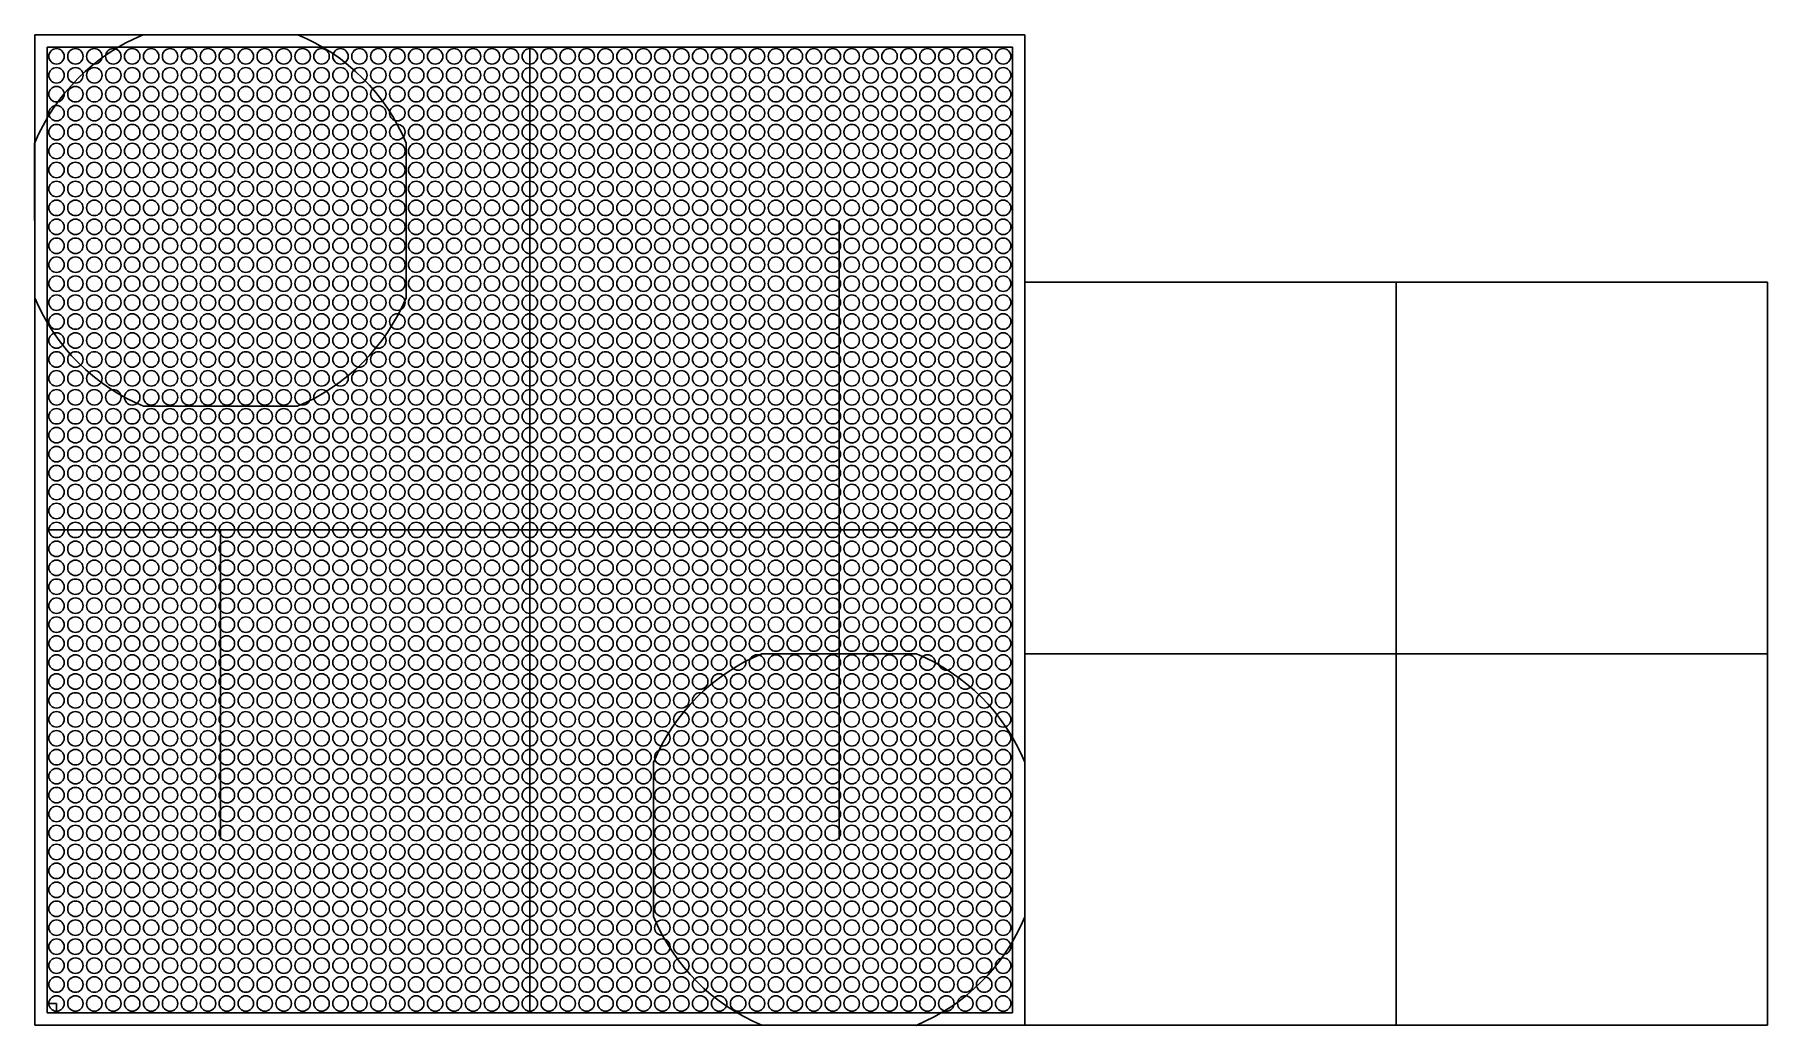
# Model space of a CAD drawing. Header units: millimetres. Extents: x -80 to 200, y -80 to 80.
import ezdxf

# ---------------------------------------------------------------- set-up
doc = ezdxf.new("R2010")
doc.units = ezdxf.units.MM
doc.layers.get('0').update_dxf_attribs({"linetype": 'CONTINUOUS'})

msp = doc.modelspace()

# ---------------------------------------------------------------- linework, layer by layer
for p, q in [((80, 80), (-80, 80)), ((-80, 80), (-80, -80)), ((-62.5, 80), (-37.5, 80)), ((80, -80), (80, 80)), ((78, 78), (-78, 78)), ((-78, 78), (-78, -78)), ((0, -78), (0, 78)), ((78, -78), (78, 78)), ((50, -50), (50, 50)), ((200, 40), (80, 40)), ((80, 40), (80, -80)), ((140, -80), (140, 40)), ((200, -80), (200, 40)), ((-78, 0), (78, 0)), ((-50, 0), (-50, -50)), ((200, -20), (80, -20)), ((80, -37.5), (80, -62.5)), ((-76.5, -76.5), (-78, -76.5)), ((-78, -76.5), (-78, -78)), ((-78, -78), (78, -78)), ((-78, -78), (-76.5, -78)), ((-76.5, -78), (-76.5, -76.5)), ((-80, -80), (80, -80)), ((80, -80), (200, -80))]:
    msp.add_line(p, q)
for points in [[(-80, 37.5), (-80.03, 62.44, -0.198368), (-62.5, 80), (-37.5, 80, -0.197825), (-20, 62.5), (-20, 37.5, -0.198368), (-37.56, 19.97), (-62.44, 19.97, -0.198368)], [(37.5, -80, -0.198368), (19.97, -62.44), (19.97, -37.56, -0.198368), (37.5, -20), (62.5, -20, -0.197825), (80, -37.5), (80, -62.5, -0.198368), (62.44, -80.03)]]:
    msp.add_lwpolyline(points, format="xyb", close=True)
for centre in [(-76.5, 76.5), (-73.44, 76.5), (-70.38, 76.5), (-67.32, 76.5), (-64.26, 76.5), (-61.2, 76.5), (-58.14, 76.5), (-55.08, 76.5), (-52.02, 76.5), (-48.96, 76.5), (-45.9, 76.5), (-42.84, 76.5), (-39.78, 76.5), (-36.72, 76.5), (-33.66, 76.5), (-30.6, 76.5), (-27.54, 76.5), (-24.48, 76.5), (-21.42, 76.5), (-18.36, 76.5), (-15.3, 76.5), (-12.24, 76.5), (-9.18, 76.5), (-6.12, 76.5), (-3.06, 76.5), (0, 76.5), (3.06, 76.5), (6.12, 76.5), (9.18, 76.5), (12.24, 76.5), (15.3, 76.5), (18.36, 76.5), (21.42, 76.5), (24.48, 76.5), (27.54, 76.5), (30.6, 76.5), (33.66, 76.5), (36.72, 76.5), (39.78, 76.5), (42.84, 76.5), (45.9, 76.5), (48.96, 76.5), (52.02, 76.5), (55.08, 76.5), (58.14, 76.5), (61.2, 76.5), (64.26, 76.5), (67.32, 76.5), (70.38, 76.5), (73.44, 76.5), (76.5, 76.5), (-76.5, 73.44), (-73.44, 73.44), (-70.38, 73.44), (-67.32, 73.44), (-64.26, 73.44), (-61.2, 73.44), (-58.14, 73.44), (-55.08, 73.44), (-52.02, 73.44), (-48.96, 73.44), (-45.9, 73.44), (-42.84, 73.44), (-39.78, 73.44), (-36.72, 73.44), (-33.66, 73.44), (-30.6, 73.44), (-27.54, 73.44), (-24.48, 73.44), (-21.42, 73.44), (-18.36, 73.44), (-15.3, 73.44), (-12.24, 73.44), (-9.18, 73.44), (-6.12, 73.44), (-3.06, 73.44), (0, 73.44), (3.06, 73.44), (6.12, 73.44), (9.18, 73.44), (12.24, 73.44), (15.3, 73.44), (18.36, 73.44), (21.42, 73.44), (24.48, 73.44), (27.54, 73.44), (30.6, 73.44), (33.66, 73.44), (36.72, 73.44), (39.78, 73.44), (42.84, 73.44), (45.9, 73.44), (48.96, 73.44), (52.02, 73.44), (55.08, 73.44), (58.14, 73.44), (61.2, 73.44), (64.26, 73.44), (67.32, 73.44), (70.38, 73.44), (73.44, 73.44), (76.5, 73.44), (-76.5, 70.38), (-73.44, 70.38), (-70.38, 70.38), (-67.32, 70.38), (-64.26, 70.38), (-61.2, 70.38), (-58.14, 70.38), (-55.08, 70.38), (-52.02, 70.38), (-48.96, 70.38), (-45.9, 70.38), (-42.84, 70.38), (-39.78, 70.38), (-36.72, 70.38), (-33.66, 70.38), (-30.6, 70.38), (-27.54, 70.38), (-24.48, 70.38), (-21.42, 70.38), (-18.36, 70.38), (-15.3, 70.38), (-12.24, 70.38), (-9.18, 70.38), (-6.12, 70.38), (-3.06, 70.38), (0, 70.38), (3.06, 70.38), (6.12, 70.38), (9.18, 70.38), (12.24, 70.38), (15.3, 70.38), (18.36, 70.38), (21.42, 70.38), (24.48, 70.38), (27.54, 70.38), (30.6, 70.38), (33.66, 70.38), (36.72, 70.38), (39.78, 70.38), (42.84, 70.38), (45.9, 70.38), (48.96, 70.38), (52.02, 70.38), (55.08, 70.38), (58.14, 70.38), (61.2, 70.38), (64.26, 70.38), (67.32, 70.38), (70.38, 70.38), (73.44, 70.38), (76.5, 70.38), (-76.5, 67.32), (-73.44, 67.32), (-70.38, 67.32), (-67.32, 67.32), (-64.26, 67.32), (-61.2, 67.32), (-58.14, 67.32), (-55.08, 67.32), (-52.02, 67.32), (-48.96, 67.32), (-45.9, 67.32), (-42.84, 67.32), (-39.78, 67.32), (-36.72, 67.32), (-33.66, 67.32), (-30.6, 67.32), (-27.54, 67.32), (-24.48, 67.32), (-21.42, 67.32), (-18.36, 67.32), (-15.3, 67.32), (-12.24, 67.32), (-9.18, 67.32), (-6.12, 67.32), (-3.06, 67.32), (0, 67.32), (3.06, 67.32), (6.12, 67.32), (9.18, 67.32), (12.24, 67.32), (15.3, 67.32), (18.36, 67.32), (21.42, 67.32), (24.48, 67.32), (27.54, 67.32), (30.6, 67.32), (33.66, 67.32), (36.72, 67.32), (39.78, 67.32), (42.84, 67.32), (45.9, 67.32), (48.96, 67.32), (52.02, 67.32), (55.08, 67.32), (58.14, 67.32), (61.2, 67.32), (64.26, 67.32), (67.32, 67.32), (70.38, 67.32), (73.44, 67.32), (76.5, 67.32), (-76.5, 64.26), (-73.44, 64.26), (-70.38, 64.26), (-67.32, 64.26), (-64.26, 64.26), (-61.2, 64.26), (-58.14, 64.26), (-55.08, 64.26), (-52.02, 64.26), (-48.96, 64.26), (-45.9, 64.26), (-42.84, 64.26), (-39.78, 64.26), (-36.72, 64.26), (-33.66, 64.26), (-30.6, 64.26), (-27.54, 64.26), (-24.48, 64.26), (-21.42, 64.26), (-18.36, 64.26), (-15.3, 64.26), (-12.24, 64.26), (-9.18, 64.26), (-6.12, 64.26), (-3.06, 64.26), (0, 64.26), (3.06, 64.26), (6.12, 64.26), (9.18, 64.26), (12.24, 64.26), (15.3, 64.26), (18.36, 64.26), (21.42, 64.26), (24.48, 64.26), (27.54, 64.26), (30.6, 64.26), (33.66, 64.26), (36.72, 64.26), (39.78, 64.26), (42.84, 64.26), (45.9, 64.26), (48.96, 64.26), (52.02, 64.26), (55.08, 64.26), (58.14, 64.26), (61.2, 64.26), (64.26, 64.26), (67.32, 64.26), (70.38, 64.26), (73.44, 64.26), (76.5, 64.26), (-76.5, 61.2), (-73.44, 61.2), (-70.38, 61.2), (-67.32, 61.2), (-64.26, 61.2), (-61.2, 61.2), (-58.14, 61.2), (-55.08, 61.2), (-52.02, 61.2), (-48.96, 61.2), (-45.9, 61.2), (-42.84, 61.2), (-39.78, 61.2), (-36.72, 61.2), (-33.66, 61.2), (-30.6, 61.2), (-27.54, 61.2), (-24.48, 61.2), (-21.42, 61.2), (-18.36, 61.2), (-15.3, 61.2), (-12.24, 61.2), (-9.18, 61.2), (-6.12, 61.2), (-3.06, 61.2), (0, 61.2), (3.06, 61.2), (6.12, 61.2), (9.18, 61.2), (12.24, 61.2), (15.3, 61.2), (18.36, 61.2), (21.42, 61.2), (24.48, 61.2), (27.54, 61.2), (30.6, 61.2), (33.66, 61.2), (36.72, 61.2), (39.78, 61.2), (42.84, 61.2), (45.9, 61.2), (48.96, 61.2), (52.02, 61.2), (55.08, 61.2), (58.14, 61.2), (61.2, 61.2), (64.26, 61.2), (67.32, 61.2), (70.38, 61.2), (73.44, 61.2), (76.5, 61.2), (-76.5, 58.14), (-73.44, 58.14), (-70.38, 58.14), (-67.32, 58.14), (-64.26, 58.14), (-61.2, 58.14), (-58.14, 58.14), (-55.08, 58.14), (-52.02, 58.14), (-48.96, 58.14), (-45.9, 58.14), (-42.84, 58.14), (-39.78, 58.14), (-36.72, 58.14), (-33.66, 58.14), (-30.6, 58.14), (-27.54, 58.14), (-24.48, 58.14), (-21.42, 58.14), (-18.36, 58.14), (-15.3, 58.14), (-12.24, 58.14), (-9.18, 58.14), (-6.12, 58.14), (-3.06, 58.14), (0, 58.14), (3.06, 58.14), (6.12, 58.14), (9.18, 58.14), (12.24, 58.14), (15.3, 58.14), (18.36, 58.14), (21.42, 58.14), (24.48, 58.14), (27.54, 58.14), (30.6, 58.14), (33.66, 58.14), (36.72, 58.14), (39.78, 58.14), (42.84, 58.14), (45.9, 58.14), (48.96, 58.14), (52.02, 58.14), (55.08, 58.14), (58.14, 58.14), (61.2, 58.14), (64.26, 58.14), (67.32, 58.14), (70.38, 58.14), (73.44, 58.14), (76.5, 58.14), (-76.5, 55.08), (-73.44, 55.08), (-70.38, 55.08), (-67.32, 55.08), (-64.26, 55.08), (-61.2, 55.08), (-58.14, 55.08), (-55.08, 55.08), (-52.02, 55.08), (-48.96, 55.08), (-45.9, 55.08), (-42.84, 55.08), (-39.78, 55.08), (-36.72, 55.08), (-33.66, 55.08), (-30.6, 55.08), (-27.54, 55.08), (-24.48, 55.08), (-21.42, 55.08), (-18.36, 55.08), (-15.3, 55.08), (-12.24, 55.08), (-9.18, 55.08), (-6.12, 55.08), (-3.06, 55.08), (0, 55.08), (3.06, 55.08), (6.12, 55.08), (9.18, 55.08), (12.24, 55.08), (15.3, 55.08), (18.36, 55.08), (21.42, 55.08), (24.48, 55.08), (27.54, 55.08), (30.6, 55.08), (33.66, 55.08), (36.72, 55.08), (39.78, 55.08), (42.84, 55.08), (45.9, 55.08), (48.96, 55.08), (52.02, 55.08), (55.08, 55.08), (58.14, 55.08), (61.2, 55.08), (64.26, 55.08), (67.32, 55.08), (70.38, 55.08), (73.44, 55.08), (76.5, 55.08), (-76.5, 52.02), (-73.44, 52.02), (-70.38, 52.02), (-67.32, 52.02), (-64.26, 52.02), (-61.2, 52.02), (-58.14, 52.02), (-55.08, 52.02), (-52.02, 52.02), (-48.96, 52.02), (-45.9, 52.02), (-42.84, 52.02), (-39.78, 52.02), (-36.72, 52.02), (-33.66, 52.02), (-30.6, 52.02), (-27.54, 52.02), (-24.48, 52.02), (-21.42, 52.02), (-18.36, 52.02), (-15.3, 52.02), (-12.24, 52.02), (-9.18, 52.02), (-6.12, 52.02), (-3.06, 52.02), (0, 52.02), (3.06, 52.02), (6.12, 52.02), (9.18, 52.02), (12.24, 52.02), (15.3, 52.02), (18.36, 52.02), (21.42, 52.02), (24.48, 52.02), (27.54, 52.02), (30.6, 52.02), (33.66, 52.02), (36.72, 52.02), (39.78, 52.02), (42.84, 52.02), (45.9, 52.02), (48.96, 52.02), (52.02, 52.02), (55.08, 52.02), (58.14, 52.02), (61.2, 52.02), (64.26, 52.02), (67.32, 52.02), (70.38, 52.02), (73.44, 52.02), (76.5, 52.02), (-76.5, 48.96), (-73.44, 48.96), (-70.38, 48.96), (-67.32, 48.96), (-64.26, 48.96), (-61.2, 48.96), (-58.14, 48.96), (-55.08, 48.96), (-52.02, 48.96), (-48.96, 48.96), (-45.9, 48.96), (-42.84, 48.96), (-39.78, 48.96), (-36.72, 48.96), (-33.66, 48.96), (-30.6, 48.96), (-27.54, 48.96), (-24.48, 48.96), (-21.42, 48.96), (-18.36, 48.96), (-15.3, 48.96), (-12.24, 48.96), (-9.18, 48.96), (-6.12, 48.96), (-3.06, 48.96), (0, 48.96), (3.06, 48.96), (6.12, 48.96), (9.18, 48.96), (12.24, 48.96), (15.3, 48.96), (18.36, 48.96), (21.42, 48.96), (24.48, 48.96), (27.54, 48.96), (30.6, 48.96), (33.66, 48.96), (36.72, 48.96), (39.78, 48.96), (42.84, 48.96), (45.9, 48.96), (48.96, 48.96), (52.02, 48.96), (55.08, 48.96), (58.14, 48.96), (61.2, 48.96), (64.26, 48.96), (67.32, 48.96), (70.38, 48.96), (73.44, 48.96), (76.5, 48.96), (-76.5, 45.9), (-73.44, 45.9), (-70.38, 45.9), (-67.32, 45.9), (-64.26, 45.9), (-61.2, 45.9), (-58.14, 45.9), (-55.08, 45.9), (-52.02, 45.9), (-48.96, 45.9), (-45.9, 45.9), (-42.84, 45.9), (-39.78, 45.9), (-36.72, 45.9), (-33.66, 45.9), (-30.6, 45.9), (-27.54, 45.9), (-24.48, 45.9), (-21.42, 45.9), (-18.36, 45.9), (-15.3, 45.9), (-12.24, 45.9), (-9.18, 45.9), (-6.12, 45.9), (-3.06, 45.9), (0, 45.9), (3.06, 45.9), (6.12, 45.9), (9.18, 45.9), (12.24, 45.9), (15.3, 45.9), (18.36, 45.9), (21.42, 45.9), (24.48, 45.9), (27.54, 45.9), (30.6, 45.9), (33.66, 45.9), (36.72, 45.9), (39.78, 45.9), (42.84, 45.9), (45.9, 45.9), (48.96, 45.9), (52.02, 45.9), (55.08, 45.9), (58.14, 45.9), (61.2, 45.9), (64.26, 45.9), (67.32, 45.9), (70.38, 45.9), (73.44, 45.9), (76.5, 45.9), (-76.5, 42.84), (-73.44, 42.84), (-70.38, 42.84), (-67.32, 42.84), (-64.26, 42.84), (-61.2, 42.84), (-58.14, 42.84), (-55.08, 42.84), (-52.02, 42.84), (-48.96, 42.84), (-45.9, 42.84), (-42.84, 42.84), (-39.78, 42.84), (-36.72, 42.84), (-33.66, 42.84), (-30.6, 42.84), (-27.54, 42.84), (-24.48, 42.84), (-21.42, 42.84), (-18.36, 42.84), (-15.3, 42.84), (-12.24, 42.84), (-9.18, 42.84), (-6.12, 42.84), (-3.06, 42.84), (0, 42.84), (3.06, 42.84), (6.12, 42.84), (9.18, 42.84), (12.24, 42.84), (15.3, 42.84), (18.36, 42.84), (21.42, 42.84), (24.48, 42.84), (27.54, 42.84), (30.6, 42.84), (33.66, 42.84), (36.72, 42.84), (39.78, 42.84), (42.84, 42.84), (45.9, 42.84), (48.96, 42.84), (52.02, 42.84), (55.08, 42.84), (58.14, 42.84), (61.2, 42.84), (64.26, 42.84), (67.32, 42.84), (70.38, 42.84), (73.44, 42.84), (76.5, 42.84), (-76.5, 39.78), (-73.44, 39.78), (-70.38, 39.78), (-67.32, 39.78), (-64.26, 39.78), (-61.2, 39.78), (-58.14, 39.78), (-55.08, 39.78), (-52.02, 39.78), (-48.96, 39.78), (-45.9, 39.78), (-42.84, 39.78), (-39.78, 39.78), (-36.72, 39.78), (-33.66, 39.78), (-30.6, 39.78), (-27.54, 39.78), (-24.48, 39.78), (-21.42, 39.78), (-18.36, 39.78), (-15.3, 39.78), (-12.24, 39.78), (-9.18, 39.78), (-6.12, 39.78), (-3.06, 39.78), (0, 39.78), (3.06, 39.78), (6.12, 39.78), (9.18, 39.78), (12.24, 39.78), (15.3, 39.78), (18.36, 39.78), (21.42, 39.78), (24.48, 39.78), (27.54, 39.78), (30.6, 39.78), (33.66, 39.78), (36.72, 39.78), (39.78, 39.78), (42.84, 39.78), (45.9, 39.78), (48.96, 39.78), (52.02, 39.78), (55.08, 39.78), (58.14, 39.78), (61.2, 39.78), (64.26, 39.78), (67.32, 39.78), (70.38, 39.78), (73.44, 39.78), (76.5, 39.78), (-76.5, 36.72), (-73.44, 36.72), (-70.38, 36.72), (-67.32, 36.72), (-64.26, 36.72), (-61.2, 36.72), (-58.14, 36.72), (-55.08, 36.72), (-52.02, 36.72), (-48.96, 36.72), (-45.9, 36.72), (-42.84, 36.72), (-39.78, 36.72), (-36.72, 36.72), (-33.66, 36.72), (-30.6, 36.72), (-27.54, 36.72), (-24.48, 36.72), (-21.42, 36.72), (-18.36, 36.72), (-15.3, 36.72), (-12.24, 36.72), (-9.18, 36.72), (-6.12, 36.72), (-3.06, 36.72), (0, 36.72), (3.06, 36.72), (6.12, 36.72), (9.18, 36.72), (12.24, 36.72), (15.3, 36.72), (18.36, 36.72), (21.42, 36.72), (24.48, 36.72), (27.54, 36.72), (30.6, 36.72), (33.66, 36.72), (36.72, 36.72), (39.78, 36.72), (42.84, 36.72), (45.9, 36.72), (48.96, 36.72), (52.02, 36.72), (55.08, 36.72), (58.14, 36.72), (61.2, 36.72), (64.26, 36.72), (67.32, 36.72), (70.38, 36.72), (73.44, 36.72), (76.5, 36.72), (-76.5, 33.66), (-73.44, 33.66), (-70.38, 33.66), (-67.32, 33.66), (-64.26, 33.66), (-61.2, 33.66), (-58.14, 33.66), (-55.08, 33.66), (-52.02, 33.66), (-48.96, 33.66), (-45.9, 33.66), (-42.84, 33.66), (-39.78, 33.66), (-36.72, 33.66), (-33.66, 33.66), (-30.6, 33.66), (-27.54, 33.66), (-24.48, 33.66), (-21.42, 33.66), (-18.36, 33.66), (-15.3, 33.66), (-12.24, 33.66), (-9.18, 33.66), (-6.12, 33.66), (-3.06, 33.66), (0, 33.66), (3.06, 33.66), (6.12, 33.66), (9.18, 33.66), (12.24, 33.66), (15.3, 33.66), (18.36, 33.66), (21.42, 33.66), (24.48, 33.66), (27.54, 33.66), (30.6, 33.66), (33.66, 33.66), (36.72, 33.66), (39.78, 33.66), (42.84, 33.66), (45.9, 33.66), (48.96, 33.66), (52.02, 33.66), (55.08, 33.66), (58.14, 33.66), (61.2, 33.66), (64.26, 33.66), (67.32, 33.66), (70.38, 33.66), (73.44, 33.66), (76.5, 33.66), (-76.5, 30.6), (-73.44, 30.6), (-70.38, 30.6), (-67.32, 30.6), (-64.26, 30.6), (-61.2, 30.6), (-58.14, 30.6), (-55.08, 30.6), (-52.02, 30.6), (-48.96, 30.6), (-45.9, 30.6), (-42.84, 30.6), (-39.78, 30.6), (-36.72, 30.6), (-33.66, 30.6), (-30.6, 30.6), (-27.54, 30.6), (-24.48, 30.6), (-21.42, 30.6), (-18.36, 30.6), (-15.3, 30.6), (-12.24, 30.6), (-9.18, 30.6), (-6.12, 30.6), (-3.06, 30.6), (0, 30.6), (3.06, 30.6), (6.12, 30.6), (9.18, 30.6), (12.24, 30.6), (15.3, 30.6), (18.36, 30.6), (21.42, 30.6), (24.48, 30.6), (27.54, 30.6), (30.6, 30.6), (33.66, 30.6), (36.72, 30.6), (39.78, 30.6), (42.84, 30.6), (45.9, 30.6), (48.96, 30.6), (52.02, 30.6), (55.08, 30.6), (58.14, 30.6), (61.2, 30.6), (64.26, 30.6), (67.32, 30.6), (70.38, 30.6), (73.44, 30.6), (76.5, 30.6), (-76.5, 27.54), (-73.44, 27.54), (-70.38, 27.54), (-67.32, 27.54), (-64.26, 27.54), (-61.2, 27.54), (-58.14, 27.54), (-55.08, 27.54), (-52.02, 27.54), (-48.96, 27.54), (-45.9, 27.54), (-42.84, 27.54), (-39.78, 27.54), (-36.72, 27.54), (-33.66, 27.54), (-30.6, 27.54), (-27.54, 27.54), (-24.48, 27.54), (-21.42, 27.54), (-18.36, 27.54), (-15.3, 27.54), (-12.24, 27.54), (-9.18, 27.54), (-6.12, 27.54), (-3.06, 27.54), (0, 27.54), (3.06, 27.54), (6.12, 27.54), (9.18, 27.54), (12.24, 27.54), (15.3, 27.54), (18.36, 27.54), (21.42, 27.54), (24.48, 27.54), (27.54, 27.54), (30.6, 27.54), (33.66, 27.54), (36.72, 27.54), (39.78, 27.54), (42.84, 27.54), (45.9, 27.54), (48.96, 27.54), (52.02, 27.54), (55.08, 27.54), (58.14, 27.54), (61.2, 27.54), (64.26, 27.54), (67.32, 27.54), (70.38, 27.54), (73.44, 27.54), (76.5, 27.54), (-76.5, 24.48), (-73.44, 24.48), (-70.38, 24.48), (-67.32, 24.48), (-64.26, 24.48), (-61.2, 24.48), (-58.14, 24.48), (-55.08, 24.48), (-52.02, 24.48), (-48.96, 24.48), (-45.9, 24.48), (-42.84, 24.48), (-39.78, 24.48), (-36.72, 24.48), (-33.66, 24.48), (-30.6, 24.48), (-27.54, 24.48), (-24.48, 24.48), (-21.42, 24.48), (-18.36, 24.48), (-15.3, 24.48), (-12.24, 24.48), (-9.18, 24.48), (-6.12, 24.48), (-3.06, 24.48), (0, 24.48), (3.06, 24.48), (6.12, 24.48), (9.18, 24.48), (12.24, 24.48), (15.3, 24.48), (18.36, 24.48), (21.42, 24.48), (24.48, 24.48), (27.54, 24.48), (30.6, 24.48), (33.66, 24.48), (36.72, 24.48), (39.78, 24.48), (42.84, 24.48), (45.9, 24.48), (48.96, 24.48), (52.02, 24.48), (55.08, 24.48), (58.14, 24.48), (61.2, 24.48), (64.26, 24.48), (67.32, 24.48), (70.38, 24.48), (73.44, 24.48), (76.5, 24.48), (-76.5, 21.42), (-73.44, 21.42), (-70.38, 21.42), (-67.32, 21.42), (-64.26, 21.42), (-61.2, 21.42), (-58.14, 21.42), (-55.08, 21.42), (-52.02, 21.42), (-48.96, 21.42), (-45.9, 21.42), (-42.84, 21.42), (-39.78, 21.42), (-36.72, 21.42), (-33.66, 21.42), (-30.6, 21.42), (-27.54, 21.42), (-24.48, 21.42), (-21.42, 21.42), (-18.36, 21.42), (-15.3, 21.42), (-12.24, 21.42), (-9.18, 21.42), (-6.12, 21.42), (-3.06, 21.42), (0, 21.42), (3.06, 21.42), (6.12, 21.42), (9.18, 21.42), (12.24, 21.42), (15.3, 21.42), (18.36, 21.42), (21.42, 21.42), (24.48, 21.42), (27.54, 21.42), (30.6, 21.42), (33.66, 21.42), (36.72, 21.42), (39.78, 21.42), (42.84, 21.42), (45.9, 21.42), (48.96, 21.42), (52.02, 21.42), (55.08, 21.42), (58.14, 21.42), (61.2, 21.42), (64.26, 21.42), (67.32, 21.42), (70.38, 21.42), (73.44, 21.42), (76.5, 21.42), (-76.5, 18.36), (-73.44, 18.36), (-70.38, 18.36), (-67.32, 18.36), (-64.26, 18.36), (-61.2, 18.36), (-58.14, 18.36), (-55.08, 18.36), (-52.02, 18.36), (-48.96, 18.36), (-45.9, 18.36), (-42.84, 18.36), (-39.78, 18.36), (-36.72, 18.36), (-33.66, 18.36), (-30.6, 18.36), (-27.54, 18.36), (-24.48, 18.36), (-21.42, 18.36), (-18.36, 18.36), (-15.3, 18.36), (-12.24, 18.36), (-9.18, 18.36), (-6.12, 18.36), (-3.06, 18.36), (0, 18.36), (3.06, 18.36), (6.12, 18.36), (9.18, 18.36), (12.24, 18.36), (15.3, 18.36), (18.36, 18.36), (21.42, 18.36), (24.48, 18.36), (27.54, 18.36), (30.6, 18.36), (33.66, 18.36), (36.72, 18.36), (39.78, 18.36), (42.84, 18.36), (45.9, 18.36), (48.96, 18.36), (52.02, 18.36), (55.08, 18.36), (58.14, 18.36), (61.2, 18.36), (64.26, 18.36), (67.32, 18.36), (70.38, 18.36), (73.44, 18.36), (76.5, 18.36), (-76.5, 15.3), (-73.44, 15.3), (-70.38, 15.3), (-67.32, 15.3), (-64.26, 15.3), (-61.2, 15.3), (-58.14, 15.3), (-55.08, 15.3), (-52.02, 15.3), (-48.96, 15.3), (-45.9, 15.3), (-42.84, 15.3), (-39.78, 15.3), (-36.72, 15.3), (-33.66, 15.3), (-30.6, 15.3), (-27.54, 15.3), (-24.48, 15.3), (-21.42, 15.3), (-18.36, 15.3), (-15.3, 15.3), (-12.24, 15.3), (-9.18, 15.3), (-6.12, 15.3), (-3.06, 15.3), (0, 15.3), (3.06, 15.3), (6.12, 15.3), (9.18, 15.3), (12.24, 15.3), (15.3, 15.3), (18.36, 15.3), (21.42, 15.3), (24.48, 15.3), (27.54, 15.3), (30.6, 15.3), (33.66, 15.3), (36.72, 15.3), (39.78, 15.3), (42.84, 15.3), (45.9, 15.3), (48.96, 15.3), (52.02, 15.3), (55.08, 15.3), (58.14, 15.3), (61.2, 15.3), (64.26, 15.3), (67.32, 15.3), (70.38, 15.3), (73.44, 15.3), (76.5, 15.3), (-76.5, 12.24), (-73.44, 12.24), (-70.38, 12.24), (-67.32, 12.24), (-64.26, 12.24), (-61.2, 12.24), (-58.14, 12.24), (-55.08, 12.24), (-52.02, 12.24), (-48.96, 12.24), (-45.9, 12.24), (-42.84, 12.24), (-39.78, 12.24), (-36.72, 12.24), (-33.66, 12.24), (-30.6, 12.24), (-27.54, 12.24), (-24.48, 12.24), (-21.42, 12.24), (-18.36, 12.24), (-15.3, 12.24), (-12.24, 12.24), (-9.18, 12.24), (-6.12, 12.24), (-3.06, 12.24), (0, 12.24), (3.06, 12.24), (6.12, 12.24), (9.18, 12.24), (12.24, 12.24), (15.3, 12.24), (18.36, 12.24), (21.42, 12.24), (24.48, 12.24), (27.54, 12.24), (30.6, 12.24), (33.66, 12.24), (36.72, 12.24), (39.78, 12.24), (42.84, 12.24), (45.9, 12.24), (48.96, 12.24), (52.02, 12.24), (55.08, 12.24), (58.14, 12.24), (61.2, 12.24), (64.26, 12.24), (67.32, 12.24), (70.38, 12.24), (73.44, 12.24), (76.5, 12.24), (-76.5, 9.18), (-73.44, 9.18), (-70.38, 9.18), (-67.32, 9.18), (-64.26, 9.18), (-61.2, 9.18), (-58.14, 9.18), (-55.08, 9.18), (-52.02, 9.18), (-48.96, 9.18), (-45.9, 9.18), (-42.84, 9.18), (-39.78, 9.18), (-36.72, 9.18), (-33.66, 9.18), (-30.6, 9.18), (-27.54, 9.18), (-24.48, 9.18), (-21.42, 9.18), (-18.36, 9.18), (-15.3, 9.18), (-12.24, 9.18), (-9.18, 9.18), (-6.12, 9.18), (-3.06, 9.18), (0, 9.18), (3.06, 9.18), (6.12, 9.18), (9.18, 9.18), (12.24, 9.18), (15.3, 9.18), (18.36, 9.18), (21.42, 9.18), (24.48, 9.18), (27.54, 9.18), (30.6, 9.18), (33.66, 9.18), (36.72, 9.18), (39.78, 9.18), (42.84, 9.18), (45.9, 9.18), (48.96, 9.18), (52.02, 9.18), (55.08, 9.18), (58.14, 9.18), (61.2, 9.18), (64.26, 9.18), (67.32, 9.18), (70.38, 9.18), (73.44, 9.18), (76.5, 9.18), (-76.5, 6.12), (-73.44, 6.12), (-70.38, 6.12), (-67.32, 6.12), (-64.26, 6.12), (-61.2, 6.12), (-58.14, 6.12), (-55.08, 6.12), (-52.02, 6.12), (-48.96, 6.12), (-45.9, 6.12), (-42.84, 6.12), (-39.78, 6.12), (-36.72, 6.12), (-33.66, 6.12), (-30.6, 6.12), (-27.54, 6.12), (-24.48, 6.12), (-21.42, 6.12), (-18.36, 6.12), (-15.3, 6.12), (-12.24, 6.12), (-9.18, 6.12), (-6.12, 6.12), (-3.06, 6.12), (0, 6.12), (3.06, 6.12), (6.12, 6.12), (9.18, 6.12), (12.24, 6.12), (15.3, 6.12), (18.36, 6.12), (21.42, 6.12), (24.48, 6.12), (27.54, 6.12), (30.6, 6.12), (33.66, 6.12), (36.72, 6.12), (39.78, 6.12), (42.84, 6.12), (45.9, 6.12), (48.96, 6.12), (52.02, 6.12), (55.08, 6.12), (58.14, 6.12), (61.2, 6.12), (64.26, 6.12), (67.32, 6.12), (70.38, 6.12), (73.44, 6.12), (76.5, 6.12), (-76.5, 3.06), (-73.44, 3.06), (-70.38, 3.06), (-67.32, 3.06), (-64.26, 3.06), (-61.2, 3.06), (-58.14, 3.06), (-55.08, 3.06), (-52.02, 3.06), (-48.96, 3.06), (-45.9, 3.06), (-42.84, 3.06), (-39.78, 3.06), (-36.72, 3.06), (-33.66, 3.06), (-30.6, 3.06), (-27.54, 3.06), (-24.48, 3.06), (-21.42, 3.06), (-18.36, 3.06), (-15.3, 3.06), (-12.24, 3.06), (-9.18, 3.06), (-6.12, 3.06), (-3.06, 3.06), (0, 3.06), (3.06, 3.06), (6.12, 3.06), (9.18, 3.06), (12.24, 3.06), (15.3, 3.06), (18.36, 3.06), (21.42, 3.06), (24.48, 3.06), (27.54, 3.06), (30.6, 3.06), (33.66, 3.06), (36.72, 3.06), (39.78, 3.06), (42.84, 3.06), (45.9, 3.06), (48.96, 3.06), (52.02, 3.06), (55.08, 3.06), (58.14, 3.06), (61.2, 3.06), (64.26, 3.06), (67.32, 3.06), (70.38, 3.06), (73.44, 3.06), (76.5, 3.06), (-76.5, 0), (-73.44, 0), (-70.38, 0), (-67.32, 0), (-64.26, 0), (-61.2, 0), (-58.14, 0), (-55.08, 0), (-52.02, 0), (-48.96, 0), (-45.9, 0), (-42.84, 0), (-39.78, 0), (-36.72, 0), (-33.66, 0), (-30.6, 0), (-27.54, 0), (-24.48, 0), (-21.42, 0), (-18.36, 0), (-15.3, 0), (-12.24, 0), (-9.18, 0), (-6.12, 0), (-3.06, 0), (0, 0), (3.06, 0), (6.12, 0), (9.18, 0), (12.24, 0), (15.3, 0), (18.36, 0), (21.42, 0), (24.48, 0), (27.54, 0), (30.6, 0), (33.66, 0), (36.72, 0), (39.78, 0), (42.84, 0), (45.9, 0), (48.96, 0), (52.02, 0), (55.08, 0), (58.14, 0), (61.2, 0), (64.26, 0), (67.32, 0), (70.38, 0), (73.44, 0), (76.5, 0), (-76.5, -3.06), (-73.44, -3.06), (-70.38, -3.06), (-67.32, -3.06), (-64.26, -3.06), (-61.2, -3.06), (-58.14, -3.06), (-55.08, -3.06), (-52.02, -3.06), (-48.96, -3.06), (-45.9, -3.06), (-42.84, -3.06), (-39.78, -3.06), (-36.72, -3.06), (-33.66, -3.06), (-30.6, -3.06), (-27.54, -3.06), (-24.48, -3.06), (-21.42, -3.06), (-18.36, -3.06), (-15.3, -3.06), (-12.24, -3.06), (-9.18, -3.06), (-6.12, -3.06), (-3.06, -3.06), (0, -3.06), (3.06, -3.06), (6.12, -3.06), (9.18, -3.06), (12.24, -3.06), (15.3, -3.06), (18.36, -3.06), (21.42, -3.06), (24.48, -3.06), (27.54, -3.06), (30.6, -3.06), (33.66, -3.06), (36.72, -3.06), (39.78, -3.06), (42.84, -3.06), (45.9, -3.06), (48.96, -3.06), (52.02, -3.06), (55.08, -3.06), (58.14, -3.06), (61.2, -3.06), (64.26, -3.06), (67.32, -3.06), (70.38, -3.06), (73.44, -3.06), (76.5, -3.06), (-76.5, -6.12), (-73.44, -6.12), (-70.38, -6.12), (-67.32, -6.12), (-64.26, -6.12), (-61.2, -6.12), (-58.14, -6.12), (-55.08, -6.12), (-52.02, -6.12), (-48.96, -6.12), (-45.9, -6.12), (-42.84, -6.12), (-39.78, -6.12), (-36.72, -6.12), (-33.66, -6.12), (-30.6, -6.12), (-27.54, -6.12), (-24.48, -6.12), (-21.42, -6.12), (-18.36, -6.12), (-15.3, -6.12), (-12.24, -6.12), (-9.18, -6.12), (-6.12, -6.12), (-3.06, -6.12), (0, -6.12), (3.06, -6.12), (6.12, -6.12), (9.18, -6.12), (12.24, -6.12), (15.3, -6.12), (18.36, -6.12), (21.42, -6.12), (24.48, -6.12), (27.54, -6.12), (30.6, -6.12), (33.66, -6.12), (36.72, -6.12), (39.78, -6.12), (42.84, -6.12), (45.9, -6.12), (48.96, -6.12), (52.02, -6.12), (55.08, -6.12), (58.14, -6.12), (61.2, -6.12), (64.26, -6.12), (67.32, -6.12), (70.38, -6.12), (73.44, -6.12), (76.5, -6.12), (-76.5, -9.18), (-73.44, -9.18), (-70.38, -9.18), (-67.32, -9.18), (-64.26, -9.18), (-61.2, -9.18), (-58.14, -9.18), (-55.08, -9.18), (-52.02, -9.18), (-48.96, -9.18), (-45.9, -9.18), (-42.84, -9.18), (-39.78, -9.18), (-36.72, -9.18), (-33.66, -9.18), (-30.6, -9.18), (-27.54, -9.18), (-24.48, -9.18), (-21.42, -9.18), (-18.36, -9.18), (-15.3, -9.18), (-12.24, -9.18), (-9.18, -9.18), (-6.12, -9.18), (-3.06, -9.18), (0, -9.18), (3.06, -9.18), (6.12, -9.18), (9.18, -9.18), (12.24, -9.18), (15.3, -9.18), (18.36, -9.18), (21.42, -9.18), (24.48, -9.18), (27.54, -9.18), (30.6, -9.18), (33.66, -9.18), (36.72, -9.18), (39.78, -9.18), (42.84, -9.18), (45.9, -9.18), (48.96, -9.18), (52.02, -9.18), (55.08, -9.18), (58.14, -9.18), (61.2, -9.18), (64.26, -9.18), (67.32, -9.18), (70.38, -9.18), (73.44, -9.18), (76.5, -9.18), (-76.5, -12.24), (-73.44, -12.24), (-70.38, -12.24), (-67.32, -12.24), (-64.26, -12.24), (-61.2, -12.24), (-58.14, -12.24), (-55.08, -12.24), (-52.02, -12.24), (-48.96, -12.24), (-45.9, -12.24), (-42.84, -12.24), (-39.78, -12.24), (-36.72, -12.24), (-33.66, -12.24), (-30.6, -12.24), (-27.54, -12.24), (-24.48, -12.24), (-21.42, -12.24), (-18.36, -12.24), (-15.3, -12.24), (-12.24, -12.24), (-9.18, -12.24), (-6.12, -12.24), (-3.06, -12.24), (0, -12.24), (3.06, -12.24), (6.12, -12.24), (9.18, -12.24), (12.24, -12.24), (15.3, -12.24), (18.36, -12.24), (21.42, -12.24), (24.48, -12.24), (27.54, -12.24), (30.6, -12.24), (33.66, -12.24), (36.72, -12.24), (39.78, -12.24), (42.84, -12.24), (45.9, -12.24), (48.96, -12.24), (52.02, -12.24), (55.08, -12.24), (58.14, -12.24), (61.2, -12.24), (64.26, -12.24), (67.32, -12.24), (70.38, -12.24), (73.44, -12.24), (76.5, -12.24), (-76.5, -15.3), (-73.44, -15.3), (-70.38, -15.3), (-67.32, -15.3), (-64.26, -15.3), (-61.2, -15.3), (-58.14, -15.3), (-55.08, -15.3), (-52.02, -15.3), (-48.96, -15.3), (-45.9, -15.3), (-42.84, -15.3), (-39.78, -15.3), (-36.72, -15.3), (-33.66, -15.3), (-30.6, -15.3), (-27.54, -15.3), (-24.48, -15.3), (-21.42, -15.3), (-18.36, -15.3), (-15.3, -15.3), (-12.24, -15.3), (-9.18, -15.3), (-6.12, -15.3), (-3.06, -15.3), (0, -15.3), (3.06, -15.3), (6.12, -15.3), (9.18, -15.3), (12.24, -15.3), (15.3, -15.3), (18.36, -15.3), (21.42, -15.3), (24.48, -15.3), (27.54, -15.3), (30.6, -15.3), (33.66, -15.3), (36.72, -15.3), (39.78, -15.3), (42.84, -15.3), (45.9, -15.3), (48.96, -15.3), (52.02, -15.3), (55.08, -15.3), (58.14, -15.3), (61.2, -15.3), (64.26, -15.3), (67.32, -15.3), (70.38, -15.3), (73.44, -15.3), (76.5, -15.3), (-76.5, -18.36), (-73.44, -18.36), (-70.38, -18.36), (-67.32, -18.36), (-64.26, -18.36), (-61.2, -18.36), (-58.14, -18.36), (-55.08, -18.36), (-52.02, -18.36), (-48.96, -18.36), (-45.9, -18.36), (-42.84, -18.36), (-39.78, -18.36), (-36.72, -18.36), (-33.66, -18.36), (-30.6, -18.36), (-27.54, -18.36), (-24.48, -18.36), (-21.42, -18.36), (-18.36, -18.36), (-15.3, -18.36), (-12.24, -18.36), (-9.18, -18.36), (-6.12, -18.36), (-3.06, -18.36), (0, -18.36), (3.06, -18.36), (6.12, -18.36), (9.18, -18.36), (12.24, -18.36), (15.3, -18.36), (18.36, -18.36), (21.42, -18.36), (24.48, -18.36), (27.54, -18.36), (30.6, -18.36), (33.66, -18.36), (36.72, -18.36), (39.78, -18.36), (42.84, -18.36), (45.9, -18.36), (48.96, -18.36), (52.02, -18.36), (55.08, -18.36), (58.14, -18.36), (61.2, -18.36), (64.26, -18.36), (67.32, -18.36), (70.38, -18.36), (73.44, -18.36), (76.5, -18.36), (-76.5, -21.42), (-73.44, -21.42), (-70.38, -21.42), (-67.32, -21.42), (-64.26, -21.42), (-61.2, -21.42), (-58.14, -21.42), (-55.08, -21.42), (-52.02, -21.42), (-48.96, -21.42), (-45.9, -21.42), (-42.84, -21.42), (-39.78, -21.42), (-36.72, -21.42), (-33.66, -21.42), (-30.6, -21.42), (-27.54, -21.42), (-24.48, -21.42), (-21.42, -21.42), (-18.36, -21.42), (-15.3, -21.42), (-12.24, -21.42), (-9.18, -21.42), (-6.12, -21.42), (-3.06, -21.42), (0, -21.42), (3.06, -21.42), (6.12, -21.42), (9.18, -21.42), (12.24, -21.42), (15.3, -21.42), (18.36, -21.42), (21.42, -21.42), (24.48, -21.42), (27.54, -21.42), (30.6, -21.42), (33.66, -21.42), (36.72, -21.42), (39.78, -21.42), (42.84, -21.42), (45.9, -21.42), (48.96, -21.42), (52.02, -21.42), (55.08, -21.42), (58.14, -21.42), (61.2, -21.42), (64.26, -21.42), (67.32, -21.42), (70.38, -21.42), (73.44, -21.42), (76.5, -21.42), (-76.5, -24.48), (-73.44, -24.48), (-70.38, -24.48), (-67.32, -24.48), (-64.26, -24.48), (-61.2, -24.48), (-58.14, -24.48), (-55.08, -24.48), (-52.02, -24.48), (-48.96, -24.48), (-45.9, -24.48), (-42.84, -24.48), (-39.78, -24.48), (-36.72, -24.48), (-33.66, -24.48), (-30.6, -24.48), (-27.54, -24.48), (-24.48, -24.48), (-21.42, -24.48), (-18.36, -24.48), (-15.3, -24.48), (-12.24, -24.48), (-9.18, -24.48), (-6.12, -24.48), (-3.06, -24.48), (0, -24.48), (3.06, -24.48), (6.12, -24.48), (9.18, -24.48), (12.24, -24.48), (15.3, -24.48), (18.36, -24.48), (21.42, -24.48), (24.48, -24.48), (27.54, -24.48), (30.6, -24.48), (33.66, -24.48), (36.72, -24.48), (39.78, -24.48), (42.84, -24.48), (45.9, -24.48), (48.96, -24.48), (52.02, -24.48), (55.08, -24.48), (58.14, -24.48), (61.2, -24.48), (64.26, -24.48), (67.32, -24.48), (70.38, -24.48), (73.44, -24.48), (76.5, -24.48), (-76.5, -27.54), (-73.44, -27.54), (-70.38, -27.54), (-67.32, -27.54), (-64.26, -27.54), (-61.2, -27.54), (-58.14, -27.54), (-55.08, -27.54), (-52.02, -27.54), (-48.96, -27.54), (-45.9, -27.54), (-42.84, -27.54), (-39.78, -27.54), (-36.72, -27.54), (-33.66, -27.54), (-30.6, -27.54), (-27.54, -27.54), (-24.48, -27.54), (-21.42, -27.54), (-18.36, -27.54), (-15.3, -27.54), (-12.24, -27.54), (-9.18, -27.54), (-6.12, -27.54), (-3.06, -27.54), (0, -27.54), (3.06, -27.54), (6.12, -27.54), (9.18, -27.54), (12.24, -27.54), (15.3, -27.54), (18.36, -27.54), (21.42, -27.54), (24.48, -27.54), (27.54, -27.54), (30.6, -27.54), (33.66, -27.54), (36.72, -27.54), (39.78, -27.54), (42.84, -27.54), (45.9, -27.54), (48.96, -27.54), (52.02, -27.54), (55.08, -27.54), (58.14, -27.54), (61.2, -27.54), (64.26, -27.54), (67.32, -27.54), (70.38, -27.54), (73.44, -27.54), (76.5, -27.54), (-76.5, -30.6), (-73.44, -30.6), (-70.38, -30.6), (-67.32, -30.6), (-64.26, -30.6), (-61.2, -30.6), (-58.14, -30.6), (-55.08, -30.6), (-52.02, -30.6), (-48.96, -30.6), (-45.9, -30.6), (-42.84, -30.6), (-39.78, -30.6), (-36.72, -30.6), (-33.66, -30.6), (-30.6, -30.6), (-27.54, -30.6), (-24.48, -30.6), (-21.42, -30.6), (-18.36, -30.6), (-15.3, -30.6), (-12.24, -30.6), (-9.18, -30.6), (-6.12, -30.6), (-3.06, -30.6), (0, -30.6), (3.06, -30.6), (6.12, -30.6), (9.18, -30.6), (12.24, -30.6), (15.3, -30.6), (18.36, -30.6), (21.42, -30.6), (24.48, -30.6), (27.54, -30.6), (30.6, -30.6), (33.66, -30.6), (36.72, -30.6), (39.78, -30.6), (42.84, -30.6), (45.9, -30.6), (48.96, -30.6), (52.02, -30.6), (55.08, -30.6), (58.14, -30.6), (61.2, -30.6), (64.26, -30.6), (67.32, -30.6), (70.38, -30.6), (73.44, -30.6), (76.5, -30.6), (-76.5, -33.66), (-73.44, -33.66), (-70.38, -33.66), (-67.32, -33.66), (-64.26, -33.66), (-61.2, -33.66), (-58.14, -33.66), (-55.08, -33.66), (-52.02, -33.66), (-48.96, -33.66), (-45.9, -33.66), (-42.84, -33.66), (-39.78, -33.66), (-36.72, -33.66), (-33.66, -33.66), (-30.6, -33.66), (-27.54, -33.66), (-24.48, -33.66), (-21.42, -33.66), (-18.36, -33.66), (-15.3, -33.66), (-12.24, -33.66), (-9.18, -33.66), (-6.12, -33.66), (-3.06, -33.66), (0, -33.66), (3.06, -33.66), (6.12, -33.66), (9.18, -33.66), (12.24, -33.66), (15.3, -33.66), (18.36, -33.66), (21.42, -33.66), (24.48, -33.66), (27.54, -33.66), (30.6, -33.66), (33.66, -33.66), (36.72, -33.66), (39.78, -33.66), (42.84, -33.66), (45.9, -33.66), (48.96, -33.66), (52.02, -33.66), (55.08, -33.66), (58.14, -33.66), (61.2, -33.66), (64.26, -33.66), (67.32, -33.66), (70.38, -33.66), (73.44, -33.66), (76.5, -33.66), (-76.5, -36.72), (-73.44, -36.72), (-70.38, -36.72), (-67.32, -36.72), (-64.26, -36.72), (-61.2, -36.72), (-58.14, -36.72), (-55.08, -36.72), (-52.02, -36.72), (-48.96, -36.72), (-45.9, -36.72), (-42.84, -36.72), (-39.78, -36.72), (-36.72, -36.72), (-33.66, -36.72), (-30.6, -36.72), (-27.54, -36.72), (-24.48, -36.72), (-21.42, -36.72), (-18.36, -36.72), (-15.3, -36.72), (-12.24, -36.72), (-9.18, -36.72), (-6.12, -36.72), (-3.06, -36.72), (0, -36.72), (3.06, -36.72), (6.12, -36.72), (9.18, -36.72), (12.24, -36.72), (15.3, -36.72), (18.36, -36.72), (21.42, -36.72), (24.48, -36.72), (27.54, -36.72), (30.6, -36.72), (33.66, -36.72), (36.72, -36.72), (39.78, -36.72), (42.84, -36.72), (45.9, -36.72), (48.96, -36.72), (52.02, -36.72), (55.08, -36.72), (58.14, -36.72), (61.2, -36.72), (64.26, -36.72), (67.32, -36.72), (70.38, -36.72), (73.44, -36.72), (76.5, -36.72), (-76.5, -39.78), (-73.44, -39.78), (-70.38, -39.78), (-67.32, -39.78), (-64.26, -39.78), (-61.2, -39.78), (-58.14, -39.78), (-55.08, -39.78), (-52.02, -39.78), (-48.96, -39.78), (-45.9, -39.78), (-42.84, -39.78), (-39.78, -39.78), (-36.72, -39.78), (-33.66, -39.78), (-30.6, -39.78), (-27.54, -39.78), (-24.48, -39.78), (-21.42, -39.78), (-18.36, -39.78), (-15.3, -39.78), (-12.24, -39.78), (-9.18, -39.78), (-6.12, -39.78), (-3.06, -39.78), (0, -39.78), (3.06, -39.78), (6.12, -39.78), (9.18, -39.78), (12.24, -39.78), (15.3, -39.78), (18.36, -39.78), (21.42, -39.78), (24.48, -39.78), (27.54, -39.78), (30.6, -39.78), (33.66, -39.78), (36.72, -39.78), (39.78, -39.78), (42.84, -39.78), (45.9, -39.78), (48.96, -39.78), (52.02, -39.78), (55.08, -39.78), (58.14, -39.78), (61.2, -39.78), (64.26, -39.78), (67.32, -39.78), (70.38, -39.78), (73.44, -39.78), (76.5, -39.78), (-76.5, -42.84), (-73.44, -42.84), (-70.38, -42.84), (-67.32, -42.84), (-64.26, -42.84), (-61.2, -42.84), (-58.14, -42.84), (-55.08, -42.84), (-52.02, -42.84), (-48.96, -42.84), (-45.9, -42.84), (-42.84, -42.84), (-39.78, -42.84), (-36.72, -42.84), (-33.66, -42.84), (-30.6, -42.84), (-27.54, -42.84), (-24.48, -42.84), (-21.42, -42.84), (-18.36, -42.84), (-15.3, -42.84), (-12.24, -42.84), (-9.18, -42.84), (-6.12, -42.84), (-3.06, -42.84), (0, -42.84), (3.06, -42.84), (6.12, -42.84), (9.18, -42.84), (12.24, -42.84), (15.3, -42.84), (18.36, -42.84), (21.42, -42.84), (24.48, -42.84), (27.54, -42.84), (30.6, -42.84), (33.66, -42.84), (36.72, -42.84), (39.78, -42.84), (42.84, -42.84), (45.9, -42.84), (48.96, -42.84), (52.02, -42.84), (55.08, -42.84), (58.14, -42.84), (61.2, -42.84), (64.26, -42.84), (67.32, -42.84), (70.38, -42.84), (73.44, -42.84), (76.5, -42.84), (-76.5, -45.9), (-73.44, -45.9), (-70.38, -45.9), (-67.32, -45.9), (-64.26, -45.9), (-61.2, -45.9), (-58.14, -45.9), (-55.08, -45.9), (-52.02, -45.9), (-48.96, -45.9), (-45.9, -45.9), (-42.84, -45.9), (-39.78, -45.9), (-36.72, -45.9), (-33.66, -45.9), (-30.6, -45.9), (-27.54, -45.9), (-24.48, -45.9), (-21.42, -45.9), (-18.36, -45.9), (-15.3, -45.9), (-12.24, -45.9), (-9.18, -45.9), (-6.12, -45.9), (-3.06, -45.9), (0, -45.9), (3.06, -45.9), (6.12, -45.9), (9.18, -45.9), (12.24, -45.9), (15.3, -45.9), (18.36, -45.9), (21.42, -45.9), (24.48, -45.9), (27.54, -45.9), (30.6, -45.9), (33.66, -45.9), (36.72, -45.9), (39.78, -45.9), (42.84, -45.9), (45.9, -45.9), (48.96, -45.9), (52.02, -45.9), (55.08, -45.9), (58.14, -45.9), (61.2, -45.9), (64.26, -45.9), (67.32, -45.9), (70.38, -45.9), (73.44, -45.9), (76.5, -45.9), (-76.5, -48.96), (-73.44, -48.96), (-70.38, -48.96), (-67.32, -48.96), (-64.26, -48.96), (-61.2, -48.96), (-58.14, -48.96), (-55.08, -48.96), (-52.02, -48.96), (-48.96, -48.96), (-45.9, -48.96), (-42.84, -48.96), (-39.78, -48.96), (-36.72, -48.96), (-33.66, -48.96), (-30.6, -48.96), (-27.54, -48.96), (-24.48, -48.96), (-21.42, -48.96), (-18.36, -48.96), (-15.3, -48.96), (-12.24, -48.96), (-9.18, -48.96), (-6.12, -48.96), (-3.06, -48.96), (0, -48.96), (3.06, -48.96), (6.12, -48.96), (9.18, -48.96), (12.24, -48.96), (15.3, -48.96), (18.36, -48.96), (21.42, -48.96), (24.48, -48.96), (27.54, -48.96), (30.6, -48.96), (33.66, -48.96), (36.72, -48.96), (39.78, -48.96), (42.84, -48.96), (45.9, -48.96), (48.96, -48.96), (52.02, -48.96), (55.08, -48.96), (58.14, -48.96), (61.2, -48.96), (64.26, -48.96), (67.32, -48.96), (70.38, -48.96), (73.44, -48.96), (76.5, -48.96), (-76.5, -52.02), (-73.44, -52.02), (-70.38, -52.02), (-67.32, -52.02), (-64.26, -52.02), (-61.2, -52.02), (-58.14, -52.02), (-55.08, -52.02), (-52.02, -52.02), (-48.96, -52.02), (-45.9, -52.02), (-42.84, -52.02), (-39.78, -52.02), (-36.72, -52.02), (-33.66, -52.02), (-30.6, -52.02), (-27.54, -52.02), (-24.48, -52.02), (-21.42, -52.02), (-18.36, -52.02), (-15.3, -52.02), (-12.24, -52.02), (-9.18, -52.02), (-6.12, -52.02), (-3.06, -52.02), (0, -52.02), (3.06, -52.02), (6.12, -52.02), (9.18, -52.02), (12.24, -52.02), (15.3, -52.02), (18.36, -52.02), (21.42, -52.02), (24.48, -52.02), (27.54, -52.02), (30.6, -52.02), (33.66, -52.02), (36.72, -52.02), (39.78, -52.02), (42.84, -52.02), (45.9, -52.02), (48.96, -52.02), (52.02, -52.02), (55.08, -52.02), (58.14, -52.02), (61.2, -52.02), (64.26, -52.02), (67.32, -52.02), (70.38, -52.02), (73.44, -52.02), (76.5, -52.02), (-76.5, -55.08), (-73.44, -55.08), (-70.38, -55.08), (-67.32, -55.08), (-64.26, -55.08), (-61.2, -55.08), (-58.14, -55.08), (-55.08, -55.08), (-52.02, -55.08), (-48.96, -55.08), (-45.9, -55.08), (-42.84, -55.08), (-39.78, -55.08), (-36.72, -55.08), (-33.66, -55.08), (-30.6, -55.08), (-27.54, -55.08), (-24.48, -55.08), (-21.42, -55.08), (-18.36, -55.08), (-15.3, -55.08), (-12.24, -55.08), (-9.18, -55.08), (-6.12, -55.08), (-3.06, -55.08), (0, -55.08), (3.06, -55.08), (6.12, -55.08), (9.18, -55.08), (12.24, -55.08), (15.3, -55.08), (18.36, -55.08), (21.42, -55.08), (24.48, -55.08), (27.54, -55.08), (30.6, -55.08), (33.66, -55.08), (36.72, -55.08), (39.78, -55.08), (42.84, -55.08), (45.9, -55.08), (48.96, -55.08), (52.02, -55.08), (55.08, -55.08), (58.14, -55.08), (61.2, -55.08), (64.26, -55.08), (67.32, -55.08), (70.38, -55.08), (73.44, -55.08), (76.5, -55.08), (-76.5, -58.14), (-73.44, -58.14), (-70.38, -58.14), (-67.32, -58.14), (-64.26, -58.14), (-61.2, -58.14), (-58.14, -58.14), (-55.08, -58.14), (-52.02, -58.14), (-48.96, -58.14), (-45.9, -58.14), (-42.84, -58.14), (-39.78, -58.14), (-36.72, -58.14), (-33.66, -58.14), (-30.6, -58.14), (-27.54, -58.14), (-24.48, -58.14), (-21.42, -58.14), (-18.36, -58.14), (-15.3, -58.14), (-12.24, -58.14), (-9.18, -58.14), (-6.12, -58.14), (-3.06, -58.14), (0, -58.14), (3.06, -58.14), (6.12, -58.14), (9.18, -58.14), (12.24, -58.14), (15.3, -58.14), (18.36, -58.14), (21.42, -58.14), (24.48, -58.14), (27.54, -58.14), (30.6, -58.14), (33.66, -58.14), (36.72, -58.14), (39.78, -58.14), (42.84, -58.14), (45.9, -58.14), (48.96, -58.14), (52.02, -58.14), (55.08, -58.14), (58.14, -58.14), (61.2, -58.14), (64.26, -58.14), (67.32, -58.14), (70.38, -58.14), (73.44, -58.14), (76.5, -58.14), (-76.5, -61.2), (-73.44, -61.2), (-70.38, -61.2), (-67.32, -61.2), (-64.26, -61.2), (-61.2, -61.2), (-58.14, -61.2), (-55.08, -61.2), (-52.02, -61.2), (-48.96, -61.2), (-45.9, -61.2), (-42.84, -61.2), (-39.78, -61.2), (-36.72, -61.2), (-33.66, -61.2), (-30.6, -61.2), (-27.54, -61.2), (-24.48, -61.2), (-21.42, -61.2), (-18.36, -61.2), (-15.3, -61.2), (-12.24, -61.2), (-9.18, -61.2), (-6.12, -61.2), (-3.06, -61.2), (0, -61.2), (3.06, -61.2), (6.12, -61.2), (9.18, -61.2), (12.24, -61.2), (15.3, -61.2), (18.36, -61.2), (21.42, -61.2), (24.48, -61.2), (27.54, -61.2), (30.6, -61.2), (33.66, -61.2), (36.72, -61.2), (39.78, -61.2), (42.84, -61.2), (45.9, -61.2), (48.96, -61.2), (52.02, -61.2), (55.08, -61.2), (58.14, -61.2), (61.2, -61.2), (64.26, -61.2), (67.32, -61.2), (70.38, -61.2), (73.44, -61.2), (76.5, -61.2), (-76.5, -64.26), (-73.44, -64.26), (-70.38, -64.26), (-67.32, -64.26), (-64.26, -64.26), (-61.2, -64.26), (-58.14, -64.26), (-55.08, -64.26), (-52.02, -64.26), (-48.96, -64.26), (-45.9, -64.26), (-42.84, -64.26), (-39.78, -64.26), (-36.72, -64.26), (-33.66, -64.26), (-30.6, -64.26), (-27.54, -64.26), (-24.48, -64.26), (-21.42, -64.26), (-18.36, -64.26), (-15.3, -64.26), (-12.24, -64.26), (-9.18, -64.26), (-6.12, -64.26), (-3.06, -64.26), (0, -64.26), (3.06, -64.26), (6.12, -64.26), (9.18, -64.26), (12.24, -64.26), (15.3, -64.26), (18.36, -64.26), (21.42, -64.26), (24.48, -64.26), (27.54, -64.26), (30.6, -64.26), (33.66, -64.26), (36.72, -64.26), (39.78, -64.26), (42.84, -64.26), (45.9, -64.26), (48.96, -64.26), (52.02, -64.26), (55.08, -64.26), (58.14, -64.26), (61.2, -64.26), (64.26, -64.26), (67.32, -64.26), (70.38, -64.26), (73.44, -64.26), (76.5, -64.26), (-76.5, -67.32), (-73.44, -67.32), (-70.38, -67.32), (-67.32, -67.32), (-64.26, -67.32), (-61.2, -67.32), (-58.14, -67.32), (-55.08, -67.32), (-52.02, -67.32), (-48.96, -67.32), (-45.9, -67.32), (-42.84, -67.32), (-39.78, -67.32), (-36.72, -67.32), (-33.66, -67.32), (-30.6, -67.32), (-27.54, -67.32), (-24.48, -67.32), (-21.42, -67.32), (-18.36, -67.32), (-15.3, -67.32), (-12.24, -67.32), (-9.18, -67.32), (-6.12, -67.32), (-3.06, -67.32), (0, -67.32), (3.06, -67.32), (6.12, -67.32), (9.18, -67.32), (12.24, -67.32), (15.3, -67.32), (18.36, -67.32), (21.42, -67.32), (24.48, -67.32), (27.54, -67.32), (30.6, -67.32), (33.66, -67.32), (36.72, -67.32), (39.78, -67.32), (42.84, -67.32), (45.9, -67.32), (48.96, -67.32), (52.02, -67.32), (55.08, -67.32), (58.14, -67.32), (61.2, -67.32), (64.26, -67.32), (67.32, -67.32), (70.38, -67.32), (73.44, -67.32), (76.5, -67.32), (-76.5, -70.38), (-73.44, -70.38), (-70.38, -70.38), (-67.32, -70.38), (-64.26, -70.38), (-61.2, -70.38), (-58.14, -70.38), (-55.08, -70.38), (-52.02, -70.38), (-48.96, -70.38), (-45.9, -70.38), (-42.84, -70.38), (-39.78, -70.38), (-36.72, -70.38), (-33.66, -70.38), (-30.6, -70.38), (-27.54, -70.38), (-24.48, -70.38), (-21.42, -70.38), (-18.36, -70.38), (-15.3, -70.38), (-12.24, -70.38), (-9.18, -70.38), (-6.12, -70.38), (-3.06, -70.38), (0, -70.38), (3.06, -70.38), (6.12, -70.38), (9.18, -70.38), (12.24, -70.38), (15.3, -70.38), (18.36, -70.38), (21.42, -70.38), (24.48, -70.38), (27.54, -70.38), (30.6, -70.38), (33.66, -70.38), (36.72, -70.38), (39.78, -70.38), (42.84, -70.38), (45.9, -70.38), (48.96, -70.38), (52.02, -70.38), (55.08, -70.38), (58.14, -70.38), (61.2, -70.38), (64.26, -70.38), (67.32, -70.38), (70.38, -70.38), (73.44, -70.38), (76.5, -70.38), (-76.5, -73.44), (-73.44, -73.44), (-70.38, -73.44), (-67.32, -73.44), (-64.26, -73.44), (-61.2, -73.44), (-58.14, -73.44), (-55.08, -73.44), (-52.02, -73.44), (-48.96, -73.44), (-45.9, -73.44), (-42.84, -73.44), (-39.78, -73.44), (-36.72, -73.44), (-33.66, -73.44), (-30.6, -73.44), (-27.54, -73.44), (-24.48, -73.44), (-21.42, -73.44), (-18.36, -73.44), (-15.3, -73.44), (-12.24, -73.44), (-9.18, -73.44), (-6.12, -73.44), (-3.06, -73.44), (0, -73.44), (3.06, -73.44), (6.12, -73.44), (9.18, -73.44), (12.24, -73.44), (15.3, -73.44), (18.36, -73.44), (21.42, -73.44), (24.48, -73.44), (27.54, -73.44), (30.6, -73.44), (33.66, -73.44), (36.72, -73.44), (39.78, -73.44), (42.84, -73.44), (45.9, -73.44), (48.96, -73.44), (52.02, -73.44), (55.08, -73.44), (58.14, -73.44), (61.2, -73.44), (64.26, -73.44), (67.32, -73.44), (70.38, -73.44), (73.44, -73.44), (76.5, -73.44), (-76.5, -76.5), (-73.44, -76.5), (-70.38, -76.5), (-67.32, -76.5), (-64.26, -76.5), (-61.2, -76.5), (-58.14, -76.5), (-55.08, -76.5), (-52.02, -76.5), (-48.96, -76.5), (-45.9, -76.5), (-42.84, -76.5), (-39.78, -76.5), (-36.72, -76.5), (-33.66, -76.5), (-30.6, -76.5), (-27.54, -76.5), (-24.48, -76.5), (-21.42, -76.5), (-18.36, -76.5), (-15.3, -76.5), (-12.24, -76.5), (-9.18, -76.5), (-6.12, -76.5), (-3.06, -76.5), (0, -76.5), (3.06, -76.5), (6.12, -76.5), (9.18, -76.5), (12.24, -76.5), (15.3, -76.5), (18.36, -76.5), (21.42, -76.5), (24.48, -76.5), (27.54, -76.5), (30.6, -76.5), (33.66, -76.5), (36.72, -76.5), (39.78, -76.5), (42.84, -76.5), (45.9, -76.5), (48.96, -76.5), (52.02, -76.5), (55.08, -76.5), (58.14, -76.5), (61.2, -76.5), (64.26, -76.5), (67.32, -76.5), (70.38, -76.5), (73.44, -76.5), (76.5, -76.5)]:
    msp.add_circle(centre, 1.25)

doc.saveas('drawing.dxf')
